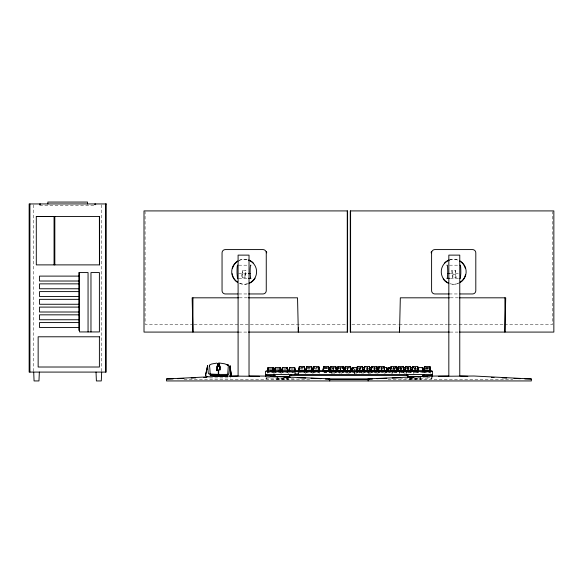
<?xml version="1.0" encoding="UTF-8"?>
<svg xmlns="http://www.w3.org/2000/svg" width="583" height="583" viewBox="0 0 583 583"><rect width="100%" height="100%" fill="white"/><g stroke="black" fill="none" stroke-linecap="round" stroke-linejoin="round"><path stroke-width="0.44" stroke-dasharray="2.92 2.19" d="M277.209 379.19L277.209 376.378M287.791 379.19L287.783 377.85M410.075 379.19L410.075 377.055M420.656 379.19L420.649 377.063M242.28 274.564L242.637 270.228L245.909 270.228L245.56 277.851L241.675 277.851L241.675 274.564L245.56 274.564L245.909 270.228M242.28 277.851L242.637 270.228M332.55 373.47L332.98 370.788M339.751 373.47L340.18 370.788M346.951 373.47L347.381 370.788M354.151 373.47L354.581 370.788M359.696 369.279L360.367 367.45L359.675 371.182M366.896 369.279L367.567 367.45L366.875 371.182M374.097 369.279L374.767 367.45L374.075 371.182M381.304 369.279L381.967 367.45L381.275 371.182M354.296 373.237L354.726 370.642M361.496 373.237L361.926 370.642M368.696 373.237L369.126 370.642M375.897 373.237L376.327 370.642M392.592 370.752L392.162 373.353C391.958 371.772 398.961 371.772 398.757 373.353M399.792 370.752L399.362 373.353C399.158 371.772 406.162 371.772 405.957 373.353M406.992 370.752L406.562 373.353C406.358 371.772 413.362 371.772 413.158 373.353M414.192 370.752L413.762 373.353C413.558 371.772 420.562 371.772 420.358 373.353M392.986 369.702L393.263 368.208L396.775 368.208M400.186 369.702L400.463 368.208L403.975 368.208M407.386 369.702L407.663 368.208L411.175 368.208M414.586 369.702L414.863 368.208L418.375 368.208M354.42 374.133L354.748 372.406M359.143 373.054L359.478 371.327M368.82 374.133L369.148 372.406M404.821 374.133L405.156 372.406M431.777 377.15L431.384 378.877L400.572 378.877M273.791 372.595L267.196 372.712L267.196 373.353M280.984 372.595L274.396 372.712L274.396 373.346M288.199 372.595L281.604 372.712L281.604 373.346M333.651 368.959L331.115 369.075M305.244 372.595L299.779 372.683M340.057 369.061L340.851 368.959M312.452 372.595L305.856 372.712L305.856 373.346M347.257 369.061L348.051 368.959M319.666 372.595L313.071 372.712L313.071 373.346M354.457 369.061L355.251 368.959M337.061 372.595L322.902 372.595M344.262 372.595L337.666 372.595M351.462 372.595L344.866 372.595M393.263 368.208L392.884 369.024L395.019 369.061M393.561 368.31L393.94 367.487L393.561 367.45L394.261 371.182M358.662 372.595L352.066 372.595M400.463 368.208L400.084 369.024L402.219 369.061M365.862 372.595L359.266 372.595M407.663 368.208L407.284 369.024L409.419 369.061M373.062 372.595L366.467 372.595M414.863 368.208L414.484 369.024L416.619 369.061M415.169 368.31L415.548 367.487L415.169 367.45L415.861 371.182M380.262 372.595L373.667 372.595M419.673 369.003L420.051 368.959M387.462 372.595L380.867 372.595M394.662 372.595L388.067 372.595M401.862 372.595L395.267 372.595M409.062 372.595L402.467 372.595M416.262 372.595L409.667 372.595M423.462 372.595L416.874 372.595M430.662 372.595L421.232 372.69L420.962 373.353M39.731 205.464L93.987 205.464M238.768 265.192L247.943 265.192M449.493 265.192L458.653 265.192M451.949 270.228L452.306 274.564L456.183 274.564L456.183 277.851L452.306 277.851L451.949 270.228L455.228 270.228L455.578 274.564M238.644 273.514L247.644 273.514M450.214 273.514L458.413 273.514M238.768 278.346L247.943 278.346M450.36 278.346L458.653 278.346M238.775 293.956L248.169 293.956M449.223 293.956L458.653 293.956M239.278 297.818L247.564 297.818M450.295 297.818L458.581 297.818M193.257 324.265L145.094 324.265L145.094 211.673M194.168 324.265L345.93 324.265M351.928 324.265L398.276 324.265M399.187 324.265L447.35 324.265M448.261 324.265L458.253 324.265M459.164 324.265L503.69 324.265M504.601 324.265L552.771 324.265L552.771 211.673M238.709 332.084L247.782 332.084M450.076 332.084L458.581 332.084M300.624 367.297L303.262 367.297M307.839 367.297L310.477 367.297M315.928 367.297L317.684 367.297M324.884 367.297L327.522 367.297M332.084 367.297L334.715 367.297M339.291 367.297L341.93 367.297M346.506 367.297L349.144 367.297M358.632 367.297L361.271 367.297M365.825 367.297L367.589 367.297M373.04 367.297L375.678 367.297M380.247 367.297L382.885 367.297M393.219 367.297L394.975 367.297M399.537 367.297L402.175 367.297M406.752 367.297L409.39 367.297M413.959 367.297L415.715 367.297M426.049 367.297L428.687 367.297M300.624 367.45L303.262 367.45M307.839 367.45L310.477 367.45M315.928 367.45L317.684 367.45M324.855 367.45L327.42 367.45M332.543 367.45L334.248 367.45M339.641 367.45L341.405 367.45M346.841 367.45L349.479 367.45M399.005 367.45L401.14 367.487L401.716 371.065M406.205 367.45L408.34 367.487L408.916 371.065M426.049 367.45L428.687 367.45M299.749 368.303L304.144 368.201M306.957 368.303L311.351 368.201M314.171 368.303L318.566 368.201M324.891 368.208L327.544 368.208M358.137 368.208L361.657 368.208M366.219 368.208L368.857 368.208M373.419 368.208L376.057 368.208M380.619 368.208L383.257 368.208M426.231 368.208L428.731 368.208M324.855 368.31L327.42 368.31M332.543 368.31L334.248 368.31M338.767 368.31L341.405 368.31M345.967 368.31L349.479 368.31M397.249 368.31L401.14 368.267L401.14 367.487M404.449 368.31L408.34 368.267L408.34 367.487M425.167 368.31L428.687 368.31M269.171 368.959L271.809 368.959M276.371 368.959L279.009 368.959M283.586 368.959L286.224 368.959M290.793 368.959L293.431 368.959M392.133 368.959L394.771 368.959M399.333 368.959L401.971 368.959M406.533 368.959L409.171 368.959M413.733 368.959L417.253 368.959M425.24 368.959L428.702 368.959M269.171 369.061L271.809 369.061M276.371 369.061L279.009 369.061M283.586 369.061L286.224 369.061M290.793 369.061L293.431 369.061M300.624 369.061L303.262 369.061M307.839 369.061L310.477 369.061M315.046 369.061L317.684 369.061M358.137 369.061L361.657 369.061M366.219 369.061L368.857 369.061M373.419 369.061L376.057 369.061M380.619 369.061L383.257 369.061M425.401 369.061L428.731 369.061M293.409 372.624L288.818 372.595M298.911 372.624L304.975 372.624L305.244 373.346M295.144 372.683L288.818 372.712L288.818 373.346M270.067 377.799L265.498 377.799L266.438 378.877L296.346 378.877M275.468 377.799L280.037 377.799M417.792 377.799L422.391 377.799M426.851 377.799L432.367 377.799L431.384 378.877L431.384 375.481M209.683 377.915L230.737 377.915M276.83 378.833L288.162 378.833M409.696 378.833L421.028 378.833M276.83 379.176L288.162 379.176M409.696 379.176L421.028 379.176M184.119 379.431L310.695 379.431M388.074 379.431L512.785 379.431M424.074 372.595L430.4 372.624L430.662 373.353M381.967 368.31L381.588 367.487M381.246 368.959L382.062 371.684M374.767 368.31L374.388 367.487M367.567 368.31L367.188 367.487M374.046 368.959L374.862 371.684M360.367 368.31L359.988 367.487M366.845 368.959L367.654 371.684M359.645 368.959L360.454 371.684M313.071 372.595L319.397 372.624L319.666 373.346M305.856 372.595L312.189 372.624L312.452 373.346M281.604 372.595L287.936 372.624L288.199 373.346M274.396 372.595L280.722 372.624L280.984 373.346M267.196 372.595L273.522 372.624L273.791 373.353M266.059 377.15L266.438 378.877L266.438 377.179M407.962 367.45L408.661 371.182M400.761 367.45L401.461 371.182M347.534 369.702L347.257 368.208L347.672 369.775M340.334 369.702L340.057 368.208L340.472 369.775M333.133 369.702L332.849 368.208L333.228 369.024M403.341 371.291L403.633 373.018M354.836 369.024L355.266 371.619M347.636 369.024L348.066 371.619M340.436 369.024L340.866 371.619M333.52 370.752L333.95 373.353L333.687 372.69L323.171 372.69L322.902 373.229M331.654 372.377L331.946 374.104M415.548 367.487L416.124 371.065M393.94 367.487L394.516 371.065M455.578 277.851L455.228 270.228M452.911 274.564L452.911 277.851M421.028 379.387L421.028 378.622L409.696 378.622L409.696 379.387M391.557 373.353C391.761 371.772 384.758 371.772 384.962 373.353M384.357 373.353C384.554 371.772 377.558 371.772 377.762 373.353M381.625 369.003L381.625 369.775M377.157 373.353C377.354 371.772 370.358 371.772 370.562 373.353M374.424 369.003L374.424 369.775M369.957 373.353C370.154 371.772 363.158 371.772 363.362 373.353M367.224 369.003L367.224 369.775M362.75 373.353C362.954 371.772 355.958 371.772 356.162 373.353M360.024 369.003L360.024 369.775M355.55 373.353C355.754 371.772 348.758 371.772 348.962 373.353M354.872 369.003L354.872 369.775M348.35 373.353C348.554 371.772 341.558 371.772 341.762 373.353M341.15 373.353C341.354 371.772 334.358 371.772 334.555 373.353M333.272 369.003L333.272 369.775M288.162 379.387L288.162 378.622L276.83 378.622L276.83 379.387M244.947 274.564L244.947 277.851M101.602 204.859L101.602 371.174M33.778 204.859L33.778 372.085M449.245 260.105A12.491 12.447 -90 0 1 458.581 260.28M458.165 283.433A12.491 12.447 -90 0 1 450.484 283.834M449.77 259.829A12.491 12.447 90 0 1 458.296 260.28M460.198 282.245A12.491 12.447 90 0 1 450.2 283.834M247.374 283.834A12.491 12.447 90 0 1 238.884 283.083M239.278 260.28A12.491 12.447 90 0 1 248.613 260.105M247.658 283.834A12.491 12.447 -90 0 1 237.66 282.245M238.79 260.637A12.491 12.447 -90 0 1 248.096 259.829"/><path stroke-width="0.87" d="M219.237 366.175L219.237 363.697L217.729 363.705L219.237 363.828M287.783 377.063L287.783 376.385L283.374 376.385M410.075 377.055L410.075 376.378L414.477 376.385M288.162 376.705L283.804 376.705M259.479 376.319L223.887 376.013L166.549 378.972L166.49 380.939L531.368 380.939L531.31 378.972L473.979 376.013L438.387 376.319M368.128 380.939L368.194 378.848L433.468 376.071L448.393 376.013M39.352 372.085L38.959 380.939L34.069 380.939L33.705 372.085M101.675 372.085L101.282 380.939L96.392 380.939L96.027 372.085M446.87 265.192L447.299 265.192A6.85 0.598 -90 0 1 447.708 273.514L447.299 278.346M228.376 365.155L226.51 364.543L228.376 365.155L227.698 374.344L226.969 376.348M226.94 376.348L227.319 375.343M267.342 371.065L268.297 367.45L273.07 367.487L273.646 371.065M267.48 370.926L267.918 368.245M274.535 371.065L275.489 367.45L280.27 367.487L280.846 371.065M274.68 370.926L275.489 368.201L275.212 369.695M281.749 371.065L282.704 367.45L287.477 367.487L288.053 371.065M281.895 370.926L282.325 368.245M288.957 371.065L289.919 367.45L294.692 367.487L295.268 371.065M289.102 370.926L289.394 369.134L289.102 370.861M299.37 366.481L298.649 370.948L305.244 370.948L304.144 366.437L299.37 366.481L298.795 370.722M298.933 370.169L299.37 367.487L299.079 370.752L299.414 369.024M298.933 370.926L299.37 368.245M306.578 366.481L305.856 370.948L312.452 370.948L311.351 366.437L306.578 366.481L306.002 370.722M306.002 371.065L306.957 367.45M313.792 366.481L313.071 370.948L319.666 370.948L318.566 366.437L313.792 366.481L313.217 370.722M313.217 371.065L313.792 367.487L313.792 369.024M323.623 366.481L322.902 370.956L329.497 370.956L328.397 366.445L323.623 366.481L323.048 370.722M323.048 371.065L324.002 367.45M330.823 366.481L330.102 370.948L336.697 370.948L335.597 366.445L330.823 366.481L330.248 370.722M338.031 366.481L337.317 370.948L343.904 370.948L342.811 366.445L338.031 366.481L337.455 370.722M345.245 366.481L344.524 370.956L351.119 370.956L350.019 366.445L345.245 366.481L344.67 370.722M352.212 371.065L352.788 367.487L357.561 367.45M357.372 366.481L356.65 370.956L363.245 370.956L362.145 366.445L357.372 366.481L356.796 370.722M364.572 366.481L363.85 370.948L370.445 370.948L369.345 366.445L364.572 366.481L363.996 370.722M371.779 366.481L371.058 370.948L377.653 370.948L376.939 366.481L371.779 366.481L372.158 367.297M378.994 366.481L378.272 370.956L384.867 370.956L383.767 366.445L378.994 366.481L378.418 370.722M388.212 371.065L388.788 367.487L391.805 367.45M391.084 366.481L390.362 370.948L396.957 370.948L395.857 366.445L391.084 366.481L390.508 370.722M398.276 366.481L397.562 370.948L404.15 370.948L403.057 366.437L398.276 366.481L397.701 370.722M405.491 366.481L404.77 370.948L411.365 370.948L410.264 366.437L405.491 366.481L404.915 370.722M412.698 366.481L411.984 370.948L418.579 370.948L417.479 366.437L412.698 366.481L412.123 370.722M424.788 366.481L424.074 370.956L430.662 370.956L429.948 366.481L424.788 366.481L424.788 367.261M424.213 371.065L424.65 368.383M267.48 370.861L267.918 367.487M267.626 371.509L267.918 369.775M274.68 370.861L275.11 368.267L275.489 368.303M281.895 370.861L282.325 368.267M298.933 370.861L299.37 368.267M306.148 370.861L306.957 366.437M323.193 370.868L323.623 367.487M352.496 370.001L352.788 367.487M371.203 370.722L371.641 368.121M388.358 370.861L388.788 367.487M424.213 370.722L424.65 368.128M424.358 370.861L424.65 369.134M267.597 371.182L268.297 367.45M274.797 371.182L275.489 367.45M282.012 371.182L282.704 367.45M289.219 371.182L289.919 367.45M298.911 370.926L299.749 366.437M313.333 370.926L314.171 366.437M324.002 366.445L323.171 370.926L324.002 368.208M330.364 370.926L331.202 366.445M337.579 370.926L338.41 366.445M344.793 370.926L345.624 366.445M352.467 371.182L353.167 367.45M356.92 370.926L357.751 366.445M364.113 370.926L364.951 366.445M371.327 370.926L372.158 366.445M378.535 370.926L379.373 366.445M388.475 371.182L389.167 367.45M390.625 370.926L391.463 366.445M396.09 368.944L396.367 367.45L398.123 367.45M397.825 370.919L398.655 366.437M403.29 368.944L403.567 367.45L405.331 367.45M405.039 370.919L405.87 366.437M412.247 370.919L413.077 366.437M417.69 368.944L417.967 367.45L422.748 367.487L423.324 371.065M424.337 370.926L425.167 366.445M424.475 371.182L424.752 369.688M282.201 370.897L282.536 369.17M330.532 370.752L330.867 369.024M357.415 369.024L357.751 367.297L357.372 367.261M405.2 370.752L405.535 369.024M207.577 365.84L205.478 375.627L207.577 365.84L208.262 372.712A3.287 1.924 -39.9 0 0 209.239 373.995L210.157 373.995A26.497 3.76 0.3 0 0 216.985 374.337L218.669 374.446M431.974 376.29L432.367 374.563L265.498 374.563L265.87 376.29M229.782 375.926L231.211 376.414L230.074 365.869L228.806 374.344L227.698 374.344A26.497 3.76 0.3 0 1 220.563 374.41L218.669 374.381M432.367 374.563L431.384 375.481L423.229 375.481M216.803 363.063C214.697 363.85 209.676 363.369 209.326 366.015M288.92 376.676L290.8 375.481L290.932 374.563L288.92 376.611L276.072 376.603L274.185 375.481L274.061 374.563M421.786 376.676L423.666 375.481L423.797 374.563L421.786 376.611L409.696 376.603M329.73 380.939L329.672 378.848L325.569 378.841M275.11 367.487L275.11 369.024L275.489 368.959M287.098 368.303L287.477 368.267L287.915 370.861M287.098 369.061L287.477 367.487M304.144 367.297L304.523 366.481M318.566 367.297L318.945 366.481M328.397 367.297L328.776 366.481M335.597 367.297L335.976 366.481M335.961 368.31L336.34 368.267L335.961 367.45M350.398 366.481L350.354 369.024M343.161 368.31L343.54 367.487L343.161 367.45L343.853 371.182M362.145 367.297L362.524 366.481M369.345 367.297L369.724 366.481M383.767 367.297L384.146 366.481M395.988 367.487L396.367 367.45M403.057 367.297L403.436 366.481M403.188 367.487L403.567 367.45M417.588 367.487L417.967 367.45M422.369 368.31L422.748 367.487M216.781 370.03L218.29 369.935L218.29 375.394L210.274 374.752A25.149 5.99 0.5 0 0 216.898 375.328M531.31 378.972L524.824 378.877M218.669 370.533L217.16 370.285L217.16 366.634M173.034 378.877L166.549 378.972M177.56 378.68L183.893 378.396M191.137 378.075L195.662 377.871M203.802 377.507L206.52 377.383M230.045 376.334L237.288 376.013M227.071 375.35L218.669 375.408L218.669 369.906L220.185 369.899L220.185 366.124L218.669 366.088M376.822 378.666L386.777 378.287M392.213 378.083L400.361 377.769M407.604 377.493L413.937 377.252M422.996 376.91L427.521 376.735M218.29 366.102L216.781 366.168L216.781 370.686M218.669 366.175L217.729 366.182L217.729 363.705M372.297 378.841L368.194 378.848M217.729 364.674L219.237 364.659M36.299 216.504L99.431 216.504L99.431 264.886L36.306 264.886L36.299 216.504L54.059 216.504L54.066 264.886M237.893 265.192L237.463 265.192A6.85 0.598 -90 0 0 237.055 273.514L237.463 278.346L237.893 278.346M250.989 265.192L250.559 265.192A6.85 0.598 -90 0 0 250.151 273.514L250.559 278.346M459.972 265.192L460.395 265.192A6.85 0.598 -90 0 1 460.81 273.514L460.395 278.346L459.972 278.346M248.402 273.514L250.151 273.514M447.708 273.514L449.457 273.514M79.565 276.109L39.513 276.109L39.513 281.021L79.565 281.021M248.373 278.346L250.989 278.346M446.87 278.346L449.493 278.346M79.565 283.855L39.513 283.855L39.513 288.767L79.565 288.767M79.565 291.602L39.513 291.602L39.513 296.514L79.565 296.514M237.879 293.956L225.322 293.956A3.287 3.272 90 0 1 222.05 290.669L222.05 252.869A3.287 3.272 90 0 1 225.322 249.582L262.984 249.582A3.287 3.272 -90 0 1 266.256 252.869L266.256 290.669A3.287 3.272 90 0 1 262.984 293.956L248.635 293.956M449.223 293.956L434.874 293.956A3.287 3.272 -90 0 1 431.602 290.669L431.602 252.869A3.287 3.272 90 0 1 434.874 249.582L472.536 249.582A3.287 3.272 90 0 1 475.808 252.869L475.808 290.669A3.287 3.272 -90 0 1 472.536 293.956L459.98 293.956M238.483 297.818L192.142 297.818L192.944 332.084L192.944 297.818M248.365 297.818L297.534 297.818L298.336 332.084L298.336 327.573M449.5 297.818L400.324 297.818L399.53 332.084L399.53 327.573M459.382 297.818L505.716 297.818L504.922 332.084L504.922 297.818M79.565 299.349L39.513 299.349L39.513 304.26L79.565 304.26M79.565 307.095L39.513 307.095L39.513 312.007L79.565 312.007M79.565 314.835L39.513 314.835L39.513 319.746L79.565 319.746M79.565 322.581L39.513 322.581L39.513 327.493L79.565 327.493M79.565 330.328L78.807 330.328L78.807 272.574L88.055 272.574L88.055 331.938M238.367 332.084L144.008 332.084L144.008 210.915L347.592 210.915L347.592 332.084L248.365 332.084M449.5 332.084L350.266 332.084L350.266 210.915L553.85 210.915L553.85 332.084L459.491 332.084M218.29 366.255L217.539 366.255L217.539 370.555M328.273 367.45L330.838 367.45M362.123 367.45L364.761 367.45M369.323 367.45L372.34 367.487M376.523 367.45L379.161 367.45M383.723 367.45L386.74 367.487L387.316 371.065M410.767 367.45L413.405 367.45M342.855 368.208L345.493 368.208M350.937 368.208L352.693 368.208M386.937 368.208L389.575 368.208M422.063 368.208L424.562 368.208M288.06 370.467L289.846 370.467M266.628 370.81L431.231 370.81L432.367 371.254L432.367 376.37M432.367 371.254L265.498 371.254L265.498 376.37M294.823 371.378L298.46 371.378M295.042 371.633L298.35 371.633M295.042 374.14L298.35 374.14M274.593 375.481L266.438 375.481L265.498 374.563M290.006 375.481L407.823 375.481M406.927 374.563L407.051 375.481L408.938 376.603L414.054 376.705M325.35 378.877L372.471 378.877M328.899 379.431L368.966 379.431M249.466 376.013L264.391 376.071L329.672 378.848M218.669 364.346L219.427 364.36L219.427 365.497L218.669 365.483L218.669 366.539M218.443 375.918L210.303 375.51L210.303 374.76M270.337 376.735L274.87 376.91M283.921 377.252L290.261 377.493M297.505 377.769L305.652 378.083M311.082 378.287L321.044 378.666M460.577 376.013L467.814 376.334M491.345 377.383L494.056 377.507M502.203 377.871L506.729 378.075M513.966 378.396L520.298 378.68M215.542 375.773L225.876 376.29M218.778 362.932L224.644 363.799L228.31 365.184M412.698 367.254L413.077 367.297M398.276 367.254L398.655 367.297M391.084 367.261L391.463 367.297M378.994 367.261L379.373 367.297M388.788 368.267L389.167 368.31M351.316 371.065L350.361 367.45L351.053 371.182M352.788 368.267L353.167 368.31M338.031 367.261L338.41 367.297M323.623 367.261L324.002 367.297M318.566 367.45L319.52 371.065M323.623 368.267L324.002 368.31M306.578 367.261L306.957 367.297M304.144 367.45L304.523 367.487M287.098 368.959L287.477 368.995M275.11 369.024L275.489 369.061M219.427 366.94L219.806 367.13M407.058 375.481L408.938 376.603M276.072 376.603L274.192 375.481L276.072 376.676M407.051 375.481L408.938 376.676M209.341 365.126L209.661 366.991A38.048 1.567 90 0 1 210.157 373.995L210.383 375.51M429.897 369.024L430.232 370.752M376.888 369.024L377.223 370.752M280.059 369.17L280.387 370.897M429.569 366.445L430.4 370.926L429.948 368.245M422.369 367.45L423.061 371.182M417.479 366.437L418.31 370.919M410.264 366.437L411.102 370.919M403.057 366.437L403.888 370.919M395.857 366.445L396.688 370.926M386.361 367.45L387.061 371.182M383.767 366.445L384.598 370.926M376.56 366.445L377.39 370.926M369.345 366.445L370.176 370.926M362.145 366.445L362.983 370.926M350.019 366.445L350.857 370.926M342.811 366.445L343.642 370.926M336.099 368.201L336.653 371.189M335.597 366.445L336.435 370.926M328.397 366.445L329.235 370.926M318.566 366.437L319.397 370.926M311.351 366.437L312.189 370.926M304.144 366.437L304.953 370.861M304.559 369.688L304.836 371.182M294.313 367.45L295.005 371.182M287.098 367.45L287.798 371.182M287.375 369.695L287.098 368.201L287.915 370.926M279.891 367.45L280.583 371.182M272.691 367.45L273.383 371.182M430.524 370.722L429.948 366.481M429.948 368.267L430.378 370.861M422.748 368.267L423.178 370.861M418.434 370.722L417.858 366.481M410.789 368.121L411.219 370.722M403.436 367.254L404.012 370.722M396.812 370.722L396.236 366.481M386.886 369.134L387.178 370.861M384.146 367.261L384.722 370.722M377.514 370.722L376.939 366.481M369.724 367.261L370.3 370.722M362.524 367.261L363.1 370.722M351.17 370.861L350.74 367.487M350.398 367.261L350.973 370.722M343.54 368.267L343.97 370.861M343.766 370.722L343.19 366.481M336.34 368.267L336.77 370.868M336.121 368.121L336.551 370.722M328.776 367.261L329.351 370.722M318.945 367.261L319.52 370.722M312.306 370.722L311.73 366.481M311.73 368.267L312.022 370.001L311.73 368.245M304.669 368.121L305.098 370.722M295.122 370.861L294.692 367.487M294.692 369.775L294.976 371.509M280.27 368.267L280.7 370.861M273.5 370.861L273.07 367.487M273.07 369.775L273.354 371.509M429.948 367.487L430.378 370.169M343.54 367.487L344.116 371.065M336.34 367.487L336.916 371.065M312.306 371.065L311.73 367.487L311.73 369.024M304.669 368.383L305.098 371.065M294.692 368.245L295.122 370.926M280.27 368.245L280.7 370.926M273.07 368.245L273.5 370.926M230.074 365.869L231.487 376.611M230.074 366.124L231.211 376.414M207.533 366.073L207.621 366.875M410.075 376.378L410.075 377.784M287.783 376.385L287.783 377.784M459.768 376.013L459.768 255.121L448.83 255.121L448.83 376.013M410.643 366.481L410.643 367.254M386.74 367.487L386.74 368.267M350.594 210.915L350.594 332.084M347.264 210.915L347.264 332.084M338.388 367.487L338.388 368.267M318.945 367.487L318.945 368.267M306.578 367.487L306.578 368.267M289.54 367.487L289.54 368.267M282.325 367.487L282.325 370.533M280.27 367.487L280.27 370.533M278.849 371.101L278.288 371.101M275.067 371.101L274.513 371.101M271.292 371.101L270.731 371.101M249.028 376.013L249.028 255.121L238.097 255.121L238.097 376.013M219.806 366.634L219.806 369.717M219.427 366.255L219.427 369.622M218.669 363.705L218.669 364.462M218.29 366.547L218.29 365.497L217.539 365.519L217.539 364.382M105.472 203.948L105.472 372.085M99.394 216.504L99.431 264.886M95.648 203.948L95.648 204.706M94.891 203.948L94.891 204.706M90.97 331.938L90.97 272.574L99.394 272.574L99.394 331.938L79.565 331.938L79.565 272.574M87.523 203.948L87.523 202.061L47.85 202.061L47.85 203.948M54.831 216.504L54.831 264.886M40.482 203.948L40.482 204.706M39.731 203.948L39.731 204.706M29.908 203.948L29.908 372.085M431.172 252.869A3.287 3.272 90 0 1 431.42 251.608M460.104 261.053A12.491 12.447 -90 0 1 460.483 282.245M448.852 283.272A12.491 12.447 -90 0 1 449.245 260.105M448.567 283.272A12.491 12.447 90 0 1 443.218 278.922M444.618 262.94A12.491 12.447 90 0 1 448.961 260.105M459.819 261.053A12.491 12.447 90 0 1 465.438 268.537M465.547 274.564A12.491 12.447 90 0 1 460.198 282.245M205.886 375.306A24.158 1.866 0.1 0 0 205.551 375.795A53.191 4.117 0.1 0 0 207.839 376.713M227.334 375.343A25.149 5.99 0.5 0 1 220.381 375.452M266.438 251.608A3.287 3.272 -90 0 1 266.686 252.869M237.376 282.245A12.491 12.447 90 0 1 237.755 261.053M248.613 260.105A12.491 12.447 90 0 1 249.007 283.272M248.897 260.105A12.491 12.447 -90 0 1 253.241 262.94M255.114 278.193A12.491 12.447 -90 0 1 249.291 283.272M237.66 282.245A12.491 12.447 -90 0 1 232.151 273.726M232.42 268.537A12.491 12.447 -90 0 1 238.046 261.053M267.918 369.003L267.626 370.788L267.918 369.024M282.325 368.995L282.034 370.788L282.325 369.024M218.836 363.326L218.129 363.726L218.836 363.326M218.669 374.629L218.29 374.636L218.669 374.65M106.23 203.948L29.15 203.948L29.15 372.085L106.23 372.085L106.23 203.948M99.394 336.785L38.15 336.785L38.15 367.013L99.394 367.013L99.394 336.785M298.35 371.502L295.042 371.502L295.042 374.279L298.35 374.279L298.35 371.502M294.976 370.752L294.692 369.024L294.976 370.788M280.554 370.752L280.27 369.024L280.554 370.788M273.354 370.752L273.07 369.024L273.354 370.788"/></g></svg>
